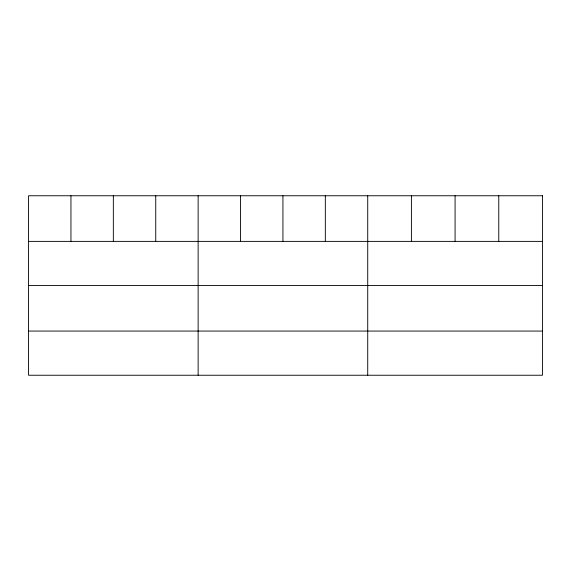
<?xml version="1.0" encoding="UTF-8"?>
<svg xmlns="http://www.w3.org/2000/svg" width="571" height="571" viewBox="0 0 571 571"><rect width="100%" height="100%" fill="white"/><g stroke="black" fill="none" stroke-linecap="round" stroke-linejoin="round"><path stroke-width="0.86" d="M28.55 241.383L542.45 241.383M28.55 285.557L542.45 285.557M28.55 331.066L542.45 331.066M498.768 195.76L498.768 241.383M455.087 195.76L455.087 241.383M411.405 195.76L411.405 241.383M367.724 195.76L367.724 375.24M325.327 195.76L325.327 241.383M282.93 195.76L282.93 241.383M240.534 195.76L240.534 241.383M198.137 195.76L198.137 375.24M155.74 195.76L155.74 241.383M113.344 195.76L113.344 241.383M70.947 195.76L70.947 241.383M542.45 195.76L28.55 195.76L28.55 375.24L542.45 375.24L542.45 195.76"/></g></svg>
